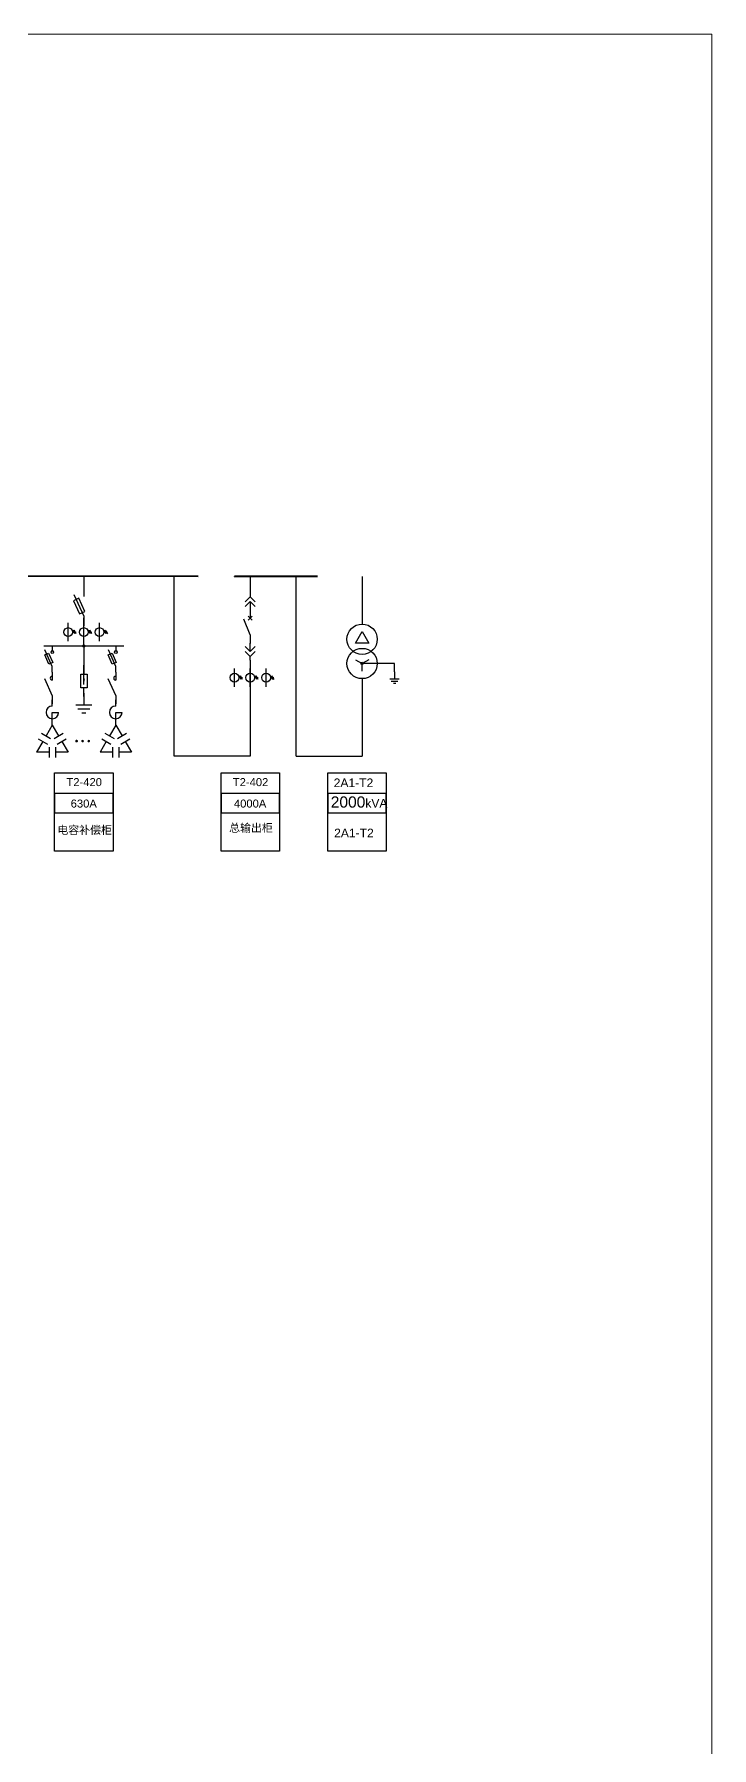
# Model space of a CAD drawing. Header units: millimetres. Extents: x -3460 to -460, y 6070 to 9130.
# Drawn here: x -2353 to -2292.7, y 7515.8 to 7668.4 of the extents above; entities that cross this region are included whole.
import ezdxf
from ezdxf.enums import TextEntityAlignment as Align

# ---------------------------------------------------------------- set-up
doc = ezdxf.new("R2010")
doc.units = ezdxf.units.MM
doc.header["$LTSCALE"] = 1000
doc.header["$MEASUREMENT"] = 0
doc.linetypes.add('CENTER', pattern=[2, 1.25, -0.25, 0.25, -0.25])
doc.linetypes.add('CONTINOUS', pattern=[0])
doc.styles.get("Standard").update_dxf_attribs({"font": 'arial.ttf'})

# ---------------------------------------------------------------- blocks, each defined once
blk = doc.blocks.new('DYDQAA05')
at = {"color": 0}
blk.add_lwpolyline([(0, 0), (0, -7)], dxfattribs=at)
blk = doc.blocks.new('DYDQAA03')
at = {"color": 0}
for points in [[(0, 0), (0, -1.5)], [(-2.12, -3.62), (0, -1.5)], [(-2.12, -5.62), (0, -3.5)], [(2.12, -3.62), (0, -1.5)], [(2.12, -5.62), (0, -3.5)], [(0, -3.5), (0, -7)]]:
    blk.add_lwpolyline(points, dxfattribs=at)
blk = doc.blocks.new('DYDQAA09')
at = {"color": 0}
blk.add_lwpolyline([(0, 0), (0, -3.5)], dxfattribs=at)
blk.add_lwpolyline([(0, 0), (0, -3.5)], dxfattribs=at)
blk.add_lwpolyline([(0, 0), (0, -3.5)], dxfattribs=at)
blk.add_lwpolyline([(0, 0), (0, -3.5)], dxfattribs=at)
blk.add_lwpolyline([(0, 0), (0, -3.5)], dxfattribs=at)
blk.add_lwpolyline([(0, 0), (0, -3.5)], dxfattribs=at)
blk.add_lwpolyline([(0, 0), (0, -3.5)], dxfattribs=at)
blk.add_lwpolyline([(0, 0), (0, -3.5)], dxfattribs=at)
blk.add_lwpolyline([(0, 0), (0, -3.5)], dxfattribs=at)
blk = doc.blocks.new('DYDQ0201')
at = {"color": 0}
for points in [[(0.86, -0.86), (-0.86, 0.86)], [(-0.86, -0.86), (0.86, 0.86)], [(0, -7), (-2.61, -0.37)]]:
    blk.add_lwpolyline(points, dxfattribs=at)
blk = doc.blocks.new('DYDQAA04')
at = {"color": 0}
for points in [[(0, -3.5), (0, 0)], [(-2.12, -1.38), (0, -3.5)], [(-2.12, -3.38), (0, -5.5)], [(2.12, -1.38), (0, -3.5)], [(2.12, -3.38), (0, -5.5)], [(0, -7), (0, -5.5)]]:
    blk.add_lwpolyline(points, dxfattribs=at)
blk = doc.blocks.new('A$C03DD39B5')
for p, q in [((417, 475), (283, 392)), ((417, 422), (283, 339)), ((350, 333), (350, 467))]:
    blk.add_line(p, q)
blk.add_lwpolyline([(700, 167), (0, 167)])
blk.add_circle((350, 167), 167)
blk = doc.blocks.new('$element$00000530')
for points in [[(-0.291, -0.342), (-0.139, -0.275), (0.017, -0.625), (-0.136, -0.693), (-0.291, -0.342)], [(0, -1), (0, -0.78), (-0.283, -0.152)], [(-0.05, -0.183), (0.05, -0.183)], [(0, 0), (0, -0.183)]]:
    blk.add_lwpolyline(points)
blk.add_circle((0, -0.233), 0.05)
at = {"flags": 9}
blk.add_attdef('S', (0, 0), '', height=0.00000667, dxfattribs=at)
blk = doc.blocks.new('M_M4')
blk.add_line((-0.25, -0.2), (0, -0.75))
for points in [[(0, 0), (0, -0.25)], [(0, -0.75), (0, -1)]]:
    blk.add_lwpolyline(points)
blk.add_arc((-0.008, -0.192), 0.0589, 81.8699, 278.1301)
at = {"width": 0.8, "flags": 9}
blk.add_attdef('S', (0.25, -0.5), '', height=0.2, dxfattribs=at)
blk = doc.blocks.new('M_M23')
for p, q in [((0, -0.5), (-0.25, -0.5)), ((0, -0.25), (0, -0.5))]:
    blk.add_line(p, q)
for points in [[(0, 0), (0, -0.25)], [(0, -0.75), (0, -1)]]:
    blk.add_lwpolyline(points)
blk.add_arc((0, -0.5), 0.25, 270, 180)
at = {"width": 0.8, "flags": 9}
blk.add_attdef('S', (0.25, -0.5), '', height=0.2, dxfattribs=at)
blk = doc.blocks.new('M_M44IVD')
for points in [[(0, 0), (-0.2, -0.346)], [(0, 0), (0.2, -0.346)], [(-0.3, -0.52), (-0.5, -0.866)], [(-0.444, -0.436), (-0.156, -0.603)], [(-0.344, -0.263), (-0.056, -0.43)], [(0.056, -0.43), (0.344, -0.263)], [(0.156, -0.603), (0.444, -0.436)], [(0.3, -0.52), (0.5, -0.866)], [(-0.1, -0.866), (-0.5, -0.866)], [(-0.1, -0.699), (-0.1, -1.033)], [(0.1, -0.699), (0.1, -1.033)], [(0.5, -0.866), (0.1, -0.866)]]:
    blk.add_lwpolyline(points)
at = {"width": 0.8, "flags": 9}
blk.add_attdef('S', (0.25, -0.5), '', height=0.2, dxfattribs=at)
blk = doc.blocks.new('M_M17')
for p, q in [((-0.1, -0.717), (-0.1, -0.283)), ((-0.1, -0.283), (0.1, -0.283)), ((0, -0.383), (0, -0.717)), ((0.1, -0.283), (0.1, -0.717)), ((0.1, -0.717), (-0.1, -0.717))]:
    blk.add_line(p, q)
for points in [[(0, 0), (0, -0.283)], [(0, -0.717), (0, -1)]]:
    blk.add_lwpolyline(points)
for points in [[(-0.033, -0.567), (0.033, -0.567), (0, -0.367), (0.033, -0.567)], [(0.033, -0.567), (0, -0.367), (-0.033, -0.567), (0.033, -0.567)], [(0, -0.367), (-0.033, -0.567), (0.033, -0.567), (0, -0.367)]]:
    blk.add_solid(points)
at = {"width": 0.8, "flags": 9}
blk.add_attdef('S', (0.25, -0.5), '', height=0.2, dxfattribs=at)
blk = doc.blocks.new('M_M24')
for p, q in [((-0.25, -0.375), (0.25, -0.375)), ((-0.1875, -0.5), (0.1875, -0.5)), ((-0.0625, -0.625), (0.0625, -0.625))]:
    blk.add_line(p, q)
blk.add_lwpolyline([(0, 0), (0, -0.375)])
at = {"width": 0.8, "flags": 9}
blk.add_attdef('S', (0.25, -0.5), '', height=0.2, dxfattribs=at)

msp = doc.modelspace()

# ---------------------------------------------------------------- linework, layer by layer
for p, q in [((-2340.58, 7604.09, -26862.5), (-2340.58, 7620.11, -26862.5)), ((-2329.72, 7604.09, -28647.89), (-2329.72, 7620.11, -26862.5)), ((-2323.86, 7620.11, -24036.94), (-2323.86, 7615.87, -28647.89)), ((-2348.63, 7614.01, -27836.81), (-2348.63, 7614.34, -27836.81)), ((-2324.45, 7614.17, -28647.89), (-2323.86, 7615.19, -28647.89)), ((-2324.45, 7614.17, -28647.89), (-2323.86, 7615.19, -28647.89)), ((-2323.86, 7615.19, -28647.89), (-2323.27, 7614.17, -28647.89)), ((-2351.44, 7613.91, -27836.81), (-2351.44, 7613.51, -27836.81)), ((-2323.27, 7614.17, -28647.89), (-2324.45, 7614.17, -28647.89)), ((-2333.82, 7611.87, -26862.5), (-2333.82, 7610.23, -26862.5)), ((-2324.45, 7612.69, -28647.89), (-2323.86, 7612.35, -28647.89)), ((-2323.87, 7612.45, -28647.89), (-2323.96, 7612.36, -28647.89)), ((-2323.83, 7612.44, -28647.89), (-2323.96, 7612.31, -28647.89)), ((-2323.81, 7612.44, -28647.89), (-2323.95, 7612.3, -28647.89)), ((-2323.9, 7612.44, -28647.89), (-2323.95, 7612.39, -28647.89)), ((-2323.78, 7612.41, -28647.89), (-2323.93, 7612.27, -28647.89)), ((-2323.77, 7612.4, -28647.89), (-2323.91, 7612.26, -28647.89)), ((-2323.76, 7612.37, -28647.89), (-2323.88, 7612.25, -28647.89)), ((-2323.27, 7612.69, -28647.89), (-2323.86, 7612.35, -28647.89)), ((-2323.86, 7611.67, -28647.89), (-2323.86, 7612.35, -28647.89)), ((-2320.97, 7612.35, -28647.89), (-2323.86, 7612.35, -28647.89)), ((-2323.76, 7612.34, -28647.89), (-2323.86, 7612.25, -28647.89)), ((-2333.82, 7610.23, -26862.5), (-2333.82, 7604.09, -26862.5)), ((-2323.86, 7610.99, -28647.89), (-2323.86, 7604.09, -28647.89)), ((-2321.38, 7610.99, -28647.89), (-2320.57, 7610.99, -28647.89)), ((-2321.28, 7610.79, -28647.89), (-2320.67, 7610.79, -28647.89)), ((-2321.07, 7610.59, -28647.89), (-2320.87, 7610.59, -28647.89)), ((-2333.82, 7604.09, -26862.5), (-2340.58, 7604.09, -26862.5)), ((-2329.72, 7604.09, -28647.89), (-2323.86, 7604.09, -28647.89))]:
    msp.add_line(p, q)
at = {"linetype": 'Continuous'}
for p, q in [((-2349.51, 7618.5, -27836.81), (-2348.63, 7616.57, -27836.81)), ((-2348.63, 7616.12, -27836.81), (-2348.63, 7616.41, -27836.81)), ((-2348.63, 7615.65, -27836.81), (-2348.63, 7616.3, -27836.81)), ((-2352.19, 7613.91, -27836.81), (-2345.08, 7613.91, -27836.81)), ((-2348.63, 7613.91, -27836.81), (-2348.63, 7611.45, -27836.81))]:
    msp.add_line(p, q, dxfattribs=at)
at = {"linetype": 'CENTER', "ltscale": 0.5}
msp.add_line((-2320.97, 7611.6, -28647.89), (-2320.97, 7612.35, -28647.89), dxfattribs=at)
at = {"color": 1, "lineweight": 13, "ltscale": 0.001071}
msp.add_lwpolyline([(-2620, 7668.39), (-2292.73, 7668.39), (-2292.73, 7350), (-2620, 7350)], close=True, dxfattribs=at)
at = {"color": 1, "lineweight": 40, "ltscale": 100}
for points, elevation in [([(-2338.46, 7620.11), (-2443.68, 7620.24), (-2443.68, 7620.24)], -27680.39), ([(-2327.84, 7620.11), (-2335.21, 7620.11), (-2335.21, 7620.11)], -27836.81)]:
    msp.add_lwpolyline(points, dxfattribs=dict(at, elevation=elevation))
at = {"linetype": 'Continuous', "elevation": -27836.81}
for points in [[(-2348.63, 7620.11), (-2348.63, 7618.32)], [(-2348.63, 7619.2), (-2348.63, 7618.32)], [(-2348.63, 7616.57), (-2348.63, 7615.69)]]:
    msp.add_lwpolyline(points, dxfattribs=at)
msp.add_lwpolyline([(-2349.01, 7616.77), (-2348.54, 7616.99), (-2349.07, 7618.16), (-2349.54, 7617.94)], close=True, dxfattribs=at)
at = {"elevation": -28647.89}
msp.add_lwpolyline([(-2320.97, 7611.6), (-2320.97, 7610.99)], dxfattribs=at)
at = {"lineweight": -2, "ltscale": 100, "const_width": 0.117, "elevation": -28123.09}
for points in [[(-2349.34, 7605.44, 1), (-2349.22, 7605.44, 1)], [(-2348.8, 7605.44, 1), (-2348.69, 7605.44, 1)], [(-2348.25, 7605.44, 1), (-2348.14, 7605.44, 1)]]:
    msp.add_lwpolyline(points, format="xyb", close=True, dxfattribs=at)
for points, elevation in [([(-2351.24, 7602.6), (-2346.03, 7602.6), (-2346.03, 7595.64), (-2351.24, 7595.64)], -27680.44), ([(-2336.42, 7602.6), (-2331.21, 7602.6), (-2331.21, 7595.64), (-2336.42, 7595.64)], -27680.44), ([(-2326.92, 7602.6), (-2321.71, 7602.6), (-2321.71, 7595.64), (-2326.92, 7595.64)], -27108.19), ([(-2351.24, 7599.05), (-2346.03, 7599.05), (-2346.03, 7600.78), (-2351.24, 7600.78)], -27680.44), ([(-2336.42, 7599.05), (-2331.21, 7599.05), (-2331.21, 7600.78), (-2336.42, 7600.78)], -27680.44), ([(-2326.92, 7599.05), (-2321.71, 7599.05), (-2321.71, 7600.78), (-2326.92, 7600.78)], -27108.19)]:
    msp.add_lwpolyline(points, close=True, dxfattribs=dict(elevation=elevation))
at = {"linetype": 'CONTINOUS'}
for centre in [(-2323.86, 7614.51, -28647.89), (-2323.86, 7612.35, -28647.89)]:
    msp.add_circle(centre, 1.35, dxfattribs=at)
for centre, radius in [((-2348.63, 7613.91, -27836.81), 0.0936), ((-2323.86, 7612.35, -28647.89), 0.101)]:
    msp.add_circle(centre, radius)

# ---------------------------------------------------------------- block references
for name, p, xscale, yscale, zscale in [('DYDQAA05', (-2333.82, 7620.11, -29063.72), 0.2128962921302706, 0.2128962921302706, 0.2128962921302706), ('DYDQAA03', (-2333.82, 7618.62, -29063.72), 0.2128962921302706, 0.2128962921302706, 0.2128962921302706), ('DYDQ0201', (-2333.82, 7616.38, -29063.72), 0.2128962921302706, 0.2128962921302706, 0.2128962921302706), ('DYDQAA09', (-2333.82, 7617.13, -29063.72), 0.2128962921302706, 0.2128962921302706, 0.2128962921302706), ('DYDQAA09', (-2333.82, 7614.89, -29063.72), 0.2128962921302706, 0.2128962921302706, 0.2128962921302706), ('DYDQAA04', (-2333.82, 7614.15, -29063.72), 0.2128962921302706, 0.2128962921302706, 0.2128962921302706), ('M_M4', (-2351.44, 7611.57, -27836.81), 2.806660772809213, 2.806660772809213, 2.806660772809213), ('M_M4', (-2345.79, 7611.57, -27836.81), 2.806660772809213, 2.806660772809213, 2.806660772809213), ('DYDQAA09', (-2333.82, 7612.66, -29063.72), 0.2128962921302706, 0.2128962921302706, 0.2128962921302706), ('M_M23', (-2351.44, 7606.87, -27836.81), -2.24532861824737, -2.24532861824737, 2.245328618247297), ('M_M24', (-2348.63, 7609.71, -27836.81), 2.806660772809213, 2.806660772809213, 2.806660772809213), ('M_M23', (-2345.79, 7606.87, -27836.81), -2.24532861824737, -2.24532861824737, 2.245328618247297), ('M_M44IVD', (-2351.44, 7606.87, -27836.81), 2.806660772809213, 2.806660772809213, 2.806660772809213), ('M_M44IVD', (-2345.79, 7606.87, -27836.81), 2.806660772809213, 2.806660772809213, 2.806660772809213)]:
    msp.add_blockref(name, p, dxfattribs=dict(xscale=xscale, yscale=yscale, zscale=zscale))
at = {"linetype": 'Continuous', "xscale": 0.00233888397733859, "yscale": 0.00233888397733859, "zscale": 0.00233888397733859, "rotation": 270}
for p in [(-2350.42, 7615.97, -27836.81), (-2349.02, 7615.97, -27836.81), (-2347.62, 7615.97, -27836.81), (-2335.61, 7611.91, -26862.5), (-2334.21, 7611.91, -26862.5), (-2332.8, 7611.91, -26862.5)]:
    msp.add_blockref('A$C03DD39B5', p, dxfattribs=at)
at = {"linetype": 'Continuous', "xscale": 2.33888397733859, "yscale": 2.33888397733859, "zscale": 2.33888397733859}
for p in [(-2351.44, 7613.91, -27836.81), (-2345.79, 7613.91, -27836.81)]:
    msp.add_blockref('$element$00000530', p, dxfattribs=at)
at = {"xscale": 2.806660772809213, "yscale": 2.806660772809213, "zscale": 2.806660772809213, "rotation": 180}
msp.add_blockref('M_M17', (-2348.63, 7609.4, -27836.81), dxfattribs=at)

# ---------------------------------------------------------------- texts
at = {"lineweight": 0}
for s, p in [('T2-420', (-2348.6, 7601.43, -29063.72)), ('T2-402', (-2333.79, 7601.43, -29063.72)), ('630A', (-2348.64, 7599.52, -29063.72)), ('4000A', (-2333.83, 7599.52, -29063.72)), ('电容补偿柜', (-2348.56, 7597.16, -29063.72)), ('总输出柜', (-2333.75, 7597.35, -29063.72))]:
    msp.add_text(s, height=0.713, dxfattribs=at).set_placement(p, align=Align.CENTER)
at = {"width": 1.1343, "attachment_point": 1}
for s, insert, char_height in [('2A1-T2\\P', (-2326.39, 7602.11, -23108.21), 0.77), ('{\\H0.9x;2000\\H0.77778x;kVA\\P', (-2326.65, 7600.51, -28396.57), 1.1), ('2A1-T2\\P', (-2326.35, 7597.64, -23108.21), 0.77)]:
    msp.add_mtext(s, dxfattribs=dict(at, insert=insert, char_height=char_height))

doc.saveas('drawing.dxf')
